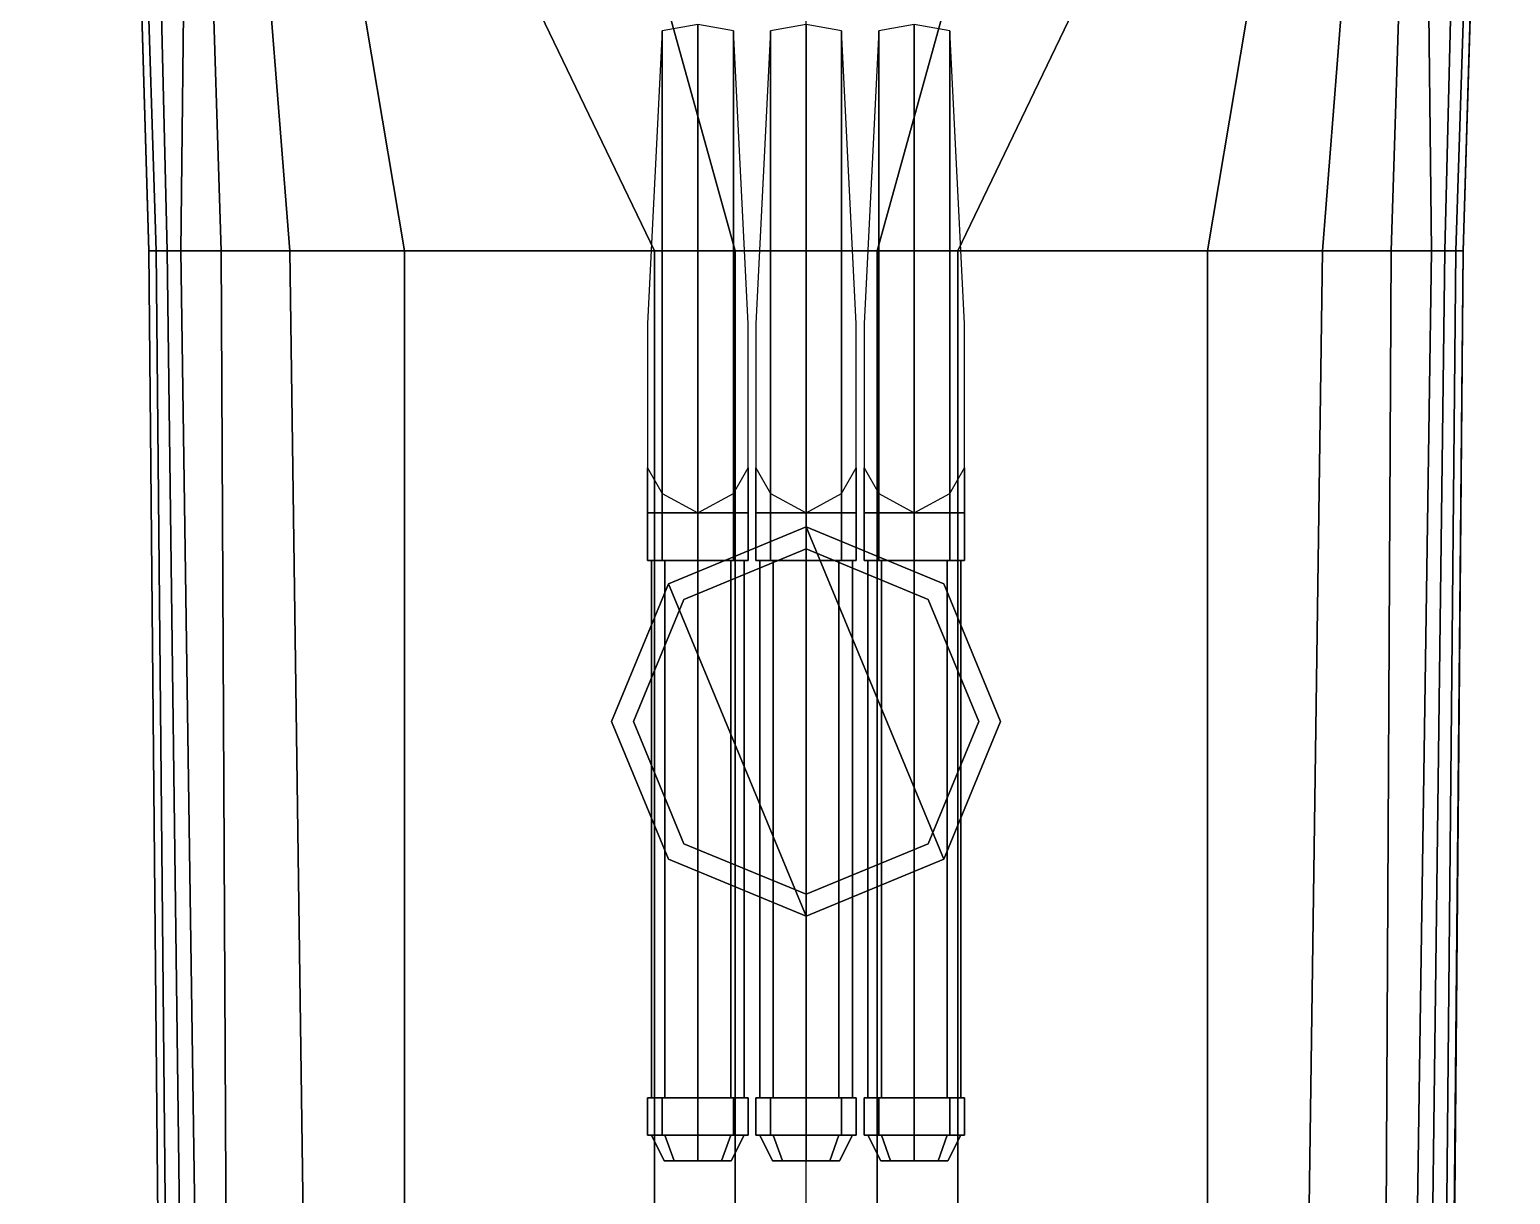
# Model space of a CAD drawing. Header units: millimetres. Extents: x -41 to 37, y -61 to 81.
# Drawn here: x -6.02 to 5.47, y -11.72 to -2.68 of the extents above; entities that cross this region are included whole.
import ezdxf

# ---------------------------------------------------------------- set-up
doc = ezdxf.new("R2010")
doc.units = ezdxf.units.MM
for name, color, linetype in [('drawing', 9, 'Continuous'), ('h1_1', 7, 'Continuous'), ('h1_2', 7, 'Continuous'), ('h2_1', 4, 'Continuous'), ('h2_2', 4, 'Continuous'), ('turret', 2, 'Continuous')]:
    doc.layers.add(name, color=color, linetype=linetype)
picture_1 = doc.add_image_def('image1.gif', size_in_pixel=(2365, 2885))

msp = doc.modelspace()

# ---------------------------------------------------------------- linework, layer by layer
at = {"layer": 'h1_1'}
for points in [[(-5.251, 0.676, 2.768), (-5.099, -4.398, 2.644), (5.099, -4.398, 2.644), (5.251, 0.676, 2.768)], [(-5.1, -4.4, 2.84), (-5.1, -4.4, 3.94), (-5.25, 0.67, 3.94), (-5.25, 0.67, 2.84)], [(-5.25, 0.67, 2.84), (-5.25, 0.67, 3.94), (-5.1, -4.4, 3.94), (-5.1, -4.4, 2.84)], [(1.956, 0.676, -3.329), (0.551, -4.398, -3.595), (0, -4.398, -3.623), (0, 0.676, -3.68)], [(3.618, 0.676, -2.816), (1.177, -4.398, -3.49), (0.551, -4.398, -3.595), (1.956, 0.676, -3.329)], [(3.969, 0.676, -2.673), (3.115, -4.398, -3.025), (1.177, -4.398, -3.49), (3.618, 0.676, -2.816)], [(4.406, 0.676, -2.398), (4.007, -4.398, -2.673), (3.115, -4.398, -3.025), (3.969, 0.676, -2.673)], [(4.7, 0.676, -2.132), (4.539, -4.398, -2.208), (4.007, -4.398, -2.673), (4.406, 0.676, -2.398)], [(4.795, 0.676, -1.99), (4.852, -4.398, -1.657), (4.539, -4.398, -2.208), (4.7, 0.676, -2.132)], [(5.08, 0.676, -1.344), (4.957, -4.398, -1.344), (4.852, -4.398, -1.657), (4.795, 0.676, -1.99)], [(5.204, 0.676, -0.822), (5.042, -4.398, -0.822), (4.957, -4.398, -1.344), (5.08, 0.676, -1.344)], [(5.099, -4.398, 2.644), (5.042, -4.398, -0.822), (5.204, 0.676, -0.822), (5.251, 0.676, 2.768)], [(5.1, -4.4, 2.84), (5.1, -4.4, 3.94), (5.25, 0.67, 3.94), (5.25, 0.67, 2.84)], [(5.25, 0.67, 2.84), (5.25, 0.67, 3.94), (5.1, -4.4, 3.94), (5.1, -4.4, 2.84)]]:
    msp.add_3dface(points, dxfattribs=at)
at = {"layer": 'h1_2'}
for points in [[(-5.1, -4.4, 2.84), (-5.1, -4.4, 3.94), (-4.96, -19.41, 3.94), (-4.96, -19.41, 2.84)], [(-4.96, -19.41, 2.84), (-4.96, -19.41, 3.94), (-5.1, -4.4, 3.94), (-5.1, -4.4, 2.84)], [(-5.099, -4.398, 2.644), (-4.966, -19.411, 2.644), (4.966, -19.411, 2.644), (5.099, -4.398, 2.644)], [(0.551, -4.398, -3.595), (0.551, -19.411, -3.462), (0, -19.411, -3.623), (0, -4.398, -3.623)], [(1.177, -4.398, -3.49), (1.177, -19.411, -3.262), (0.551, -19.411, -3.462), (0.551, -4.398, -3.595)], [(3.115, -4.398, -3.025), (3.115, -19.411, -2.654), (1.177, -19.411, -3.262), (1.177, -4.398, -3.49)], [(4.007, -4.398, -2.673), (3.798, -19.411, -2.341), (3.115, -19.411, -2.654), (3.115, -4.398, -3.025)], [(4.539, -4.398, -2.208), (4.463, -19.411, -1.762), (3.798, -19.411, -2.341), (4.007, -4.398, -2.673)], [(4.852, -4.398, -1.657), (4.634, -19.411, -1.534), (4.463, -19.411, -1.762), (4.539, -4.398, -2.208)], [(4.957, -4.398, -1.344), (4.767, -19.411, -1.287), (4.634, -19.411, -1.534), (4.852, -4.398, -1.657)], [(5.042, -4.398, -0.822), (4.9, -19.411, -0.565), (4.767, -19.411, -1.287), (4.957, -4.398, -1.344)], [(4.966, -19.411, 2.644), (4.9, -19.411, -0.565), (5.042, -4.398, -0.822), (5.099, -4.398, 2.644)], [(5.1, -4.4, 2.84), (5.1, -4.4, 3.94), (4.96, -19.41, 3.94), (4.96, -19.41, 2.84)], [(4.96, -19.41, 2.84), (4.96, -19.41, 3.94), (5.1, -4.4, 3.94), (5.1, -4.4, 2.84)]]:
    msp.add_3dface(points, dxfattribs=at)
at = {"layer": 'h2_1'}
for points in [[(-5.099, -4.398, 2.644), (-5.042, -4.398, -0.822), (-5.204, 0.676, -0.822), (-5.251, 0.676, 2.768)], [(-5.204, 0.676, -0.822), (-5.042, -4.398, -0.822), (-4.957, -4.398, -1.344), (-5.08, 0.676, -1.344)], [(-5.08, 0.676, -1.344), (-4.957, -4.398, -1.344), (-4.852, -4.398, -1.657), (-4.795, 0.676, -1.99)], [(-4.795, 0.676, -1.99), (-4.852, -4.398, -1.657), (-4.539, -4.398, -2.208), (-4.7, 0.676, -2.132)], [(-4.7, 0.676, -2.132), (-4.539, -4.398, -2.208), (-4.007, -4.398, -2.673), (-4.406, 0.676, -2.398)], [(-4.406, 0.676, -2.398), (-4.007, -4.398, -2.673), (-3.115, -4.398, -3.025), (-3.969, 0.676, -2.673)], [(-3.969, 0.676, -2.673), (-3.115, -4.398, -3.025), (-1.177, -4.398, -3.49), (-3.618, 0.676, -2.816)], [(-3.618, 0.676, -2.816), (-1.177, -4.398, -3.49), (-0.551, -4.398, -3.595), (-1.956, 0.676, -3.329)], [(-1.956, 0.676, -3.329), (-0.551, -4.398, -3.595), (0, -4.398, -3.623), (0, 0.676, -3.68)]]:
    msp.add_3dface(points, dxfattribs=at)
at = {"layer": 'h2_2'}
for points in [[(-4.966, -19.411, 2.644), (-4.9, -19.411, -0.565), (-5.042, -4.398, -0.822), (-5.099, -4.398, 2.644)], [(-5.042, -4.398, -0.822), (-4.9, -19.411, -0.565), (-4.767, -19.411, -1.287), (-4.957, -4.398, -1.344)], [(-4.957, -4.398, -1.344), (-4.767, -19.411, -1.287), (-4.634, -19.411, -1.534), (-4.852, -4.398, -1.657)], [(-4.852, -4.398, -1.657), (-4.634, -19.411, -1.534), (-4.463, -19.411, -1.762), (-4.539, -4.398, -2.208)], [(-4.539, -4.398, -2.208), (-4.463, -19.411, -1.762), (-3.798, -19.411, -2.341), (-4.007, -4.398, -2.673)], [(-4.007, -4.398, -2.673), (-3.798, -19.411, -2.341), (-3.115, -19.411, -2.654), (-3.115, -4.398, -3.025)], [(-3.115, -4.398, -3.025), (-3.115, -19.411, -2.654), (-1.177, -19.411, -3.262), (-1.177, -4.398, -3.49)], [(-1.177, -4.398, -3.49), (-1.177, -19.411, -3.262), (-0.551, -19.411, -3.462), (-0.551, -4.398, -3.595)], [(-0.551, -4.398, -3.595), (-0.551, -19.411, -3.462), (0, -19.411, -3.623), (0, -4.398, -3.623)]]:
    msp.add_3dface(points, dxfattribs=at)
at = {"layer": 'turret'}
for points in [[(-1.116, -6.8, 4.596), (-0.84, -6.8, 4.71), (-0.84, -2.64, 4.71), (-1.116, -2.69, 4.596)], [(-0.84, -6.8, 4.71), (-0.564, -6.8, 4.596), (-0.564, -2.69, 4.596), (-0.84, -2.64, 4.71)], [(-0.276, -6.8, 4.596), (0, -6.8, 4.71), (0, -2.64, 4.71), (-0.276, -2.69, 4.596)], [(0, -6.8, 4.71), (0.276, -6.8, 4.596), (0.276, -2.69, 4.596), (0, -2.64, 4.71)], [(0.564, -6.8, 4.596), (0.84, -6.8, 4.71), (0.84, -2.64, 4.71), (0.564, -2.69, 4.596)], [(0.84, -6.8, 4.71), (1.116, -6.8, 4.596), (1.116, -2.69, 4.596), (0.84, -2.64, 4.71)], [(-1.23, -6.8, 4.32), (-1.116, -6.8, 4.596), (-1.116, -2.69, 4.596), (-1.23, -4.96, 4.32)], [(-0.564, -6.8, 4.596), (-0.45, -6.8, 4.32), (-0.45, -4.96, 4.32), (-0.564, -2.69, 4.596)], [(-0.39, -6.8, 4.32), (-0.276, -6.8, 4.596), (-0.276, -2.69, 4.596), (-0.39, -4.96, 4.32)], [(0.276, -6.8, 4.596), (0.39, -6.8, 4.32), (0.39, -4.96, 4.32), (0.276, -2.69, 4.596)], [(0.45, -6.8, 4.32), (0.564, -6.8, 4.596), (0.564, -2.69, 4.596), (0.45, -4.96, 4.32)], [(1.116, -6.8, 4.596), (1.23, -6.8, 4.32), (1.23, -4.96, 4.32), (1.116, -2.69, 4.596)], [(-1.116, -6.8, 4.044), (-1.23, -6.8, 4.32), (-1.23, -6.08, 4.32), (-1.116, -6.28, 4.044)], [(-0.45, -6.8, 4.32), (-0.564, -6.8, 4.044), (-0.564, -6.28, 4.044), (-0.45, -6.08, 4.32)], [(-0.276, -6.8, 4.044), (-0.39, -6.8, 4.32), (-0.39, -6.08, 4.32), (-0.276, -6.28, 4.044)], [(0.39, -6.8, 4.32), (0.276, -6.8, 4.044), (0.276, -6.28, 4.044), (0.39, -6.08, 4.32)], [(0.564, -6.8, 4.044), (0.45, -6.8, 4.32), (0.45, -6.08, 4.32), (0.564, -6.28, 4.044)], [(1.23, -6.8, 4.32), (1.116, -6.8, 4.044), (1.116, -6.28, 4.044), (1.23, -6.08, 4.32)], [(-0.84, -6.8, 3.93), (-1.116, -6.8, 4.044), (-1.116, -6.28, 4.044), (-0.84, -6.43, 3.93)], [(-0.564, -6.8, 4.044), (-0.84, -6.8, 3.93), (-0.84, -6.43, 3.93), (-0.564, -6.28, 4.044)], [(0, -6.8, 3.93), (-0.276, -6.8, 4.044), (-0.276, -6.28, 4.044), (0, -6.43, 3.93)], [(0.276, -6.8, 4.044), (0, -6.8, 3.93), (0, -6.43, 3.93), (0.276, -6.28, 4.044)], [(0.84, -6.8, 3.93), (0.564, -6.8, 4.044), (0.564, -6.28, 4.044), (0.84, -6.43, 3.93)], [(1.116, -6.8, 4.044), (0.84, -6.8, 3.93), (0.84, -6.43, 3.93), (1.116, -6.28, 4.044)], [(-1.23, -6.43, 4.32), (-0.564, -6.43, 4.596), (-0.45, -6.43, 4.32), (-1.116, -6.43, 4.044)], [(-1.116, -6.43, 4.596), (-0.84, -6.43, 4.71), (-0.564, -6.43, 4.596), (-1.23, -6.43, 4.32)], [(-1.116, -6.43, 4.044), (-0.45, -6.43, 4.32), (-0.564, -6.43, 4.044), (-0.84, -6.43, 3.93)], [(-0.276, -6.43, 4.596), (0, -6.43, 4.71), (0.276, -6.43, 4.596), (-0.39, -6.43, 4.32)], [(-0.39, -6.43, 4.32), (0.276, -6.43, 4.596), (0.39, -6.43, 4.32), (-0.276, -6.43, 4.044)], [(-0.276, -6.43, 4.044), (0.39, -6.43, 4.32), (0.276, -6.43, 4.044), (0, -6.43, 3.93)], [(0.45, -6.43, 4.32), (1.116, -6.43, 4.596), (1.23, -6.43, 4.32), (0.564, -6.43, 4.044)], [(0.564, -6.43, 4.596), (0.84, -6.43, 4.71), (1.116, -6.43, 4.596), (0.45, -6.43, 4.32)], [(0.564, -6.43, 4.044), (1.23, -6.43, 4.32), (1.116, -6.43, 4.044), (0.84, -6.43, 3.93)], [(0, -6.54, 3.65), (-1.068, -6.982, 3.65), (-1.068, -6.982, 3.96), (0, -6.54, 3.96)], [(1.068, -9.118, 3.96), (0, -6.54, 3.96), (-1.068, -6.982, 3.96), (0, -9.56, 3.96)], [(0, -9.56, 3.65), (-1.068, -6.982, 3.65), (0, -6.54, 3.65), (1.068, -9.118, 3.65)], [(1.068, -6.982, 3.65), (0, -6.54, 3.65), (0, -6.54, 3.96), (1.068, -6.982, 3.96)], [(1.51, -8.05, 3.96), (1.068, -6.982, 3.96), (0, -6.54, 3.96), (1.068, -9.118, 3.96)], [(1.068, -9.118, 3.65), (0, -6.54, 3.65), (1.068, -6.982, 3.65), (1.51, -8.05, 3.65)], [(0, -6.71, 2.64), (-0.948, -7.102, 2.64), (-0.948, -7.102, 3.65), (0, -6.71, 3.65)], [(0.948, -7.102, 2.64), (0, -6.71, 2.64), (0, -6.71, 3.65), (0.948, -7.102, 3.65)], [(-1.23, -6.8, 4.32), (-0.564, -6.8, 4.044), (-0.45, -6.8, 4.32), (-1.116, -6.8, 4.596)], [(-1.116, -6.8, 4.044), (-0.84, -6.8, 3.93), (-0.564, -6.8, 4.044), (-1.23, -6.8, 4.32)], [(-1.2, -10.97, 4.32), (-1.095, -10.97, 4.575), (-1.095, -6.8, 4.575), (-1.2, -6.8, 4.32)], [(-1.095, -10.97, 4.065), (-1.2, -10.97, 4.32), (-1.2, -6.8, 4.32), (-1.095, -6.8, 4.065)], [(-1.116, -6.8, 4.596), (-0.45, -6.8, 4.32), (-0.564, -6.8, 4.596), (-0.84, -6.8, 4.71)], [(-0.84, -10.97, 3.96), (-1.095, -10.97, 4.065), (-1.095, -6.8, 4.065), (-0.84, -6.8, 3.96)], [(-1.095, -10.97, 4.575), (-0.84, -10.97, 4.68), (-0.84, -6.8, 4.68), (-1.095, -6.8, 4.575)], [(-0.585, -10.97, 4.065), (-0.84, -10.97, 3.96), (-0.84, -6.8, 3.96), (-0.585, -6.8, 4.065)], [(-0.84, -10.97, 4.68), (-0.585, -10.97, 4.575), (-0.585, -6.8, 4.575), (-0.84, -6.8, 4.68)], [(-0.585, -10.97, 4.575), (-0.48, -10.97, 4.32), (-0.48, -6.8, 4.32), (-0.585, -6.8, 4.575)], [(-0.48, -10.97, 4.32), (-0.585, -10.97, 4.065), (-0.585, -6.8, 4.065), (-0.48, -6.8, 4.32)], [(-0.39, -6.8, 4.32), (0.276, -6.8, 4.044), (0.39, -6.8, 4.32), (-0.276, -6.8, 4.596)], [(-0.276, -6.8, 4.044), (0, -6.8, 3.93), (0.276, -6.8, 4.044), (-0.39, -6.8, 4.32)], [(-0.36, -10.97, 4.32), (-0.255, -10.97, 4.575), (-0.255, -6.8, 4.575), (-0.36, -6.8, 4.32)], [(-0.255, -10.97, 4.065), (-0.36, -10.97, 4.32), (-0.36, -6.8, 4.32), (-0.255, -6.8, 4.065)], [(-0.276, -6.8, 4.596), (0.39, -6.8, 4.32), (0.276, -6.8, 4.596), (0, -6.8, 4.71)], [(-0.255, -10.97, 4.575), (0, -10.97, 4.68), (0, -6.8, 4.68), (-0.255, -6.8, 4.575)], [(0, -10.97, 3.96), (-0.255, -10.97, 4.065), (-0.255, -6.8, 4.065), (0, -6.8, 3.96)], [(0, -10.97, 4.68), (0.255, -10.97, 4.575), (0.255, -6.8, 4.575), (0, -6.8, 4.68)], [(0.255, -10.97, 4.065), (0, -10.97, 3.96), (0, -6.8, 3.96), (0.255, -6.8, 4.065)], [(0.255, -10.97, 4.575), (0.36, -10.97, 4.32), (0.36, -6.8, 4.32), (0.255, -6.8, 4.575)], [(0.36, -10.97, 4.32), (0.255, -10.97, 4.065), (0.255, -6.8, 4.065), (0.36, -6.8, 4.32)], [(0.45, -6.8, 4.32), (1.116, -6.8, 4.044), (1.23, -6.8, 4.32), (0.564, -6.8, 4.596)], [(0.564, -6.8, 4.044), (0.84, -6.8, 3.93), (1.116, -6.8, 4.044), (0.45, -6.8, 4.32)], [(0.48, -10.97, 4.32), (0.585, -10.97, 4.575), (0.585, -6.8, 4.575), (0.48, -6.8, 4.32)], [(0.585, -10.97, 4.065), (0.48, -10.97, 4.32), (0.48, -6.8, 4.32), (0.585, -6.8, 4.065)], [(0.564, -6.8, 4.596), (1.23, -6.8, 4.32), (1.116, -6.8, 4.596), (0.84, -6.8, 4.71)], [(0.84, -10.97, 3.96), (0.585, -10.97, 4.065), (0.585, -6.8, 4.065), (0.84, -6.8, 3.96)], [(0.585, -10.97, 4.575), (0.84, -10.97, 4.68), (0.84, -6.8, 4.68), (0.585, -6.8, 4.575)], [(1.095, -10.97, 4.065), (0.84, -10.97, 3.96), (0.84, -6.8, 3.96), (1.095, -6.8, 4.065)], [(0.84, -10.97, 4.68), (1.095, -10.97, 4.575), (1.095, -6.8, 4.575), (0.84, -6.8, 4.68)], [(1.095, -10.97, 4.575), (1.2, -10.97, 4.32), (1.2, -6.8, 4.32), (1.095, -6.8, 4.575)], [(1.2, -10.97, 4.32), (1.095, -10.97, 4.065), (1.095, -6.8, 4.065), (1.2, -6.8, 4.32)], [(-1.068, -6.982, 3.65), (-1.51, -8.05, 3.65), (-1.51, -8.05, 3.96), (-1.068, -6.982, 3.96)], [(0, -9.56, 3.96), (-1.068, -6.982, 3.96), (-1.51, -8.05, 3.96), (-1.068, -9.118, 3.96)], [(-1.068, -9.118, 3.65), (-1.51, -8.05, 3.65), (-1.068, -6.982, 3.65), (0, -9.56, 3.65)], [(1.51, -8.05, 3.65), (1.068, -6.982, 3.65), (1.068, -6.982, 3.96), (1.51, -8.05, 3.96)], [(-0.948, -7.102, 2.64), (-1.34, -8.05, 2.64), (-1.34, -8.05, 3.65), (-0.948, -7.102, 3.65)], [(1.34, -8.05, 2.64), (0.948, -7.102, 2.64), (0.948, -7.102, 3.65), (1.34, -8.05, 3.65)], [(-1.51, -8.05, 3.65), (-1.068, -9.118, 3.65), (-1.068, -9.118, 3.96), (-1.51, -8.05, 3.96)], [(-1.34, -8.05, 2.64), (-0.948, -8.998, 2.64), (-0.948, -8.998, 3.65), (-1.34, -8.05, 3.65)], [(0.948, -8.998, 2.64), (1.34, -8.05, 2.64), (1.34, -8.05, 3.65), (0.948, -8.998, 3.65)], [(1.068, -9.118, 3.65), (1.51, -8.05, 3.65), (1.51, -8.05, 3.96), (1.068, -9.118, 3.96)], [(-0.948, -8.998, 2.64), (0, -9.39, 2.64), (0, -9.39, 3.65), (-0.948, -8.998, 3.65)], [(0, -9.39, 2.64), (0.948, -8.998, 2.64), (0.948, -8.998, 3.65), (0, -9.39, 3.65)], [(-1.068, -9.118, 3.65), (0, -9.56, 3.65), (0, -9.56, 3.96), (-1.068, -9.118, 3.96)], [(0, -9.56, 3.65), (1.068, -9.118, 3.65), (1.068, -9.118, 3.96), (0, -9.56, 3.96)], [(-1.116, -10.97, 4.596), (-0.84, -10.97, 4.71), (-0.564, -10.97, 4.596), (-1.23, -10.97, 4.32)], [(-1.23, -10.97, 4.32), (-0.564, -10.97, 4.596), (-0.45, -10.97, 4.32), (-1.116, -10.97, 4.044)], [(-1.23, -11.26, 4.32), (-1.116, -11.26, 4.596), (-1.116, -10.97, 4.596), (-1.23, -10.97, 4.32)], [(-1.116, -11.26, 4.044), (-1.23, -11.26, 4.32), (-1.23, -10.97, 4.32), (-1.116, -10.97, 4.044)], [(-1.116, -10.97, 4.044), (-0.45, -10.97, 4.32), (-0.564, -10.97, 4.044), (-0.84, -10.97, 3.93)], [(-0.84, -11.26, 3.93), (-1.116, -11.26, 4.044), (-1.116, -10.97, 4.044), (-0.84, -10.97, 3.93)], [(-1.116, -11.26, 4.596), (-0.84, -11.26, 4.71), (-0.84, -10.97, 4.71), (-1.116, -10.97, 4.596)], [(-0.564, -11.26, 4.044), (-0.84, -11.26, 3.93), (-0.84, -10.97, 3.93), (-0.564, -10.97, 4.044)], [(-0.84, -11.26, 4.71), (-0.564, -11.26, 4.596), (-0.564, -10.97, 4.596), (-0.84, -10.97, 4.71)], [(-0.564, -11.26, 4.596), (-0.45, -11.26, 4.32), (-0.45, -10.97, 4.32), (-0.564, -10.97, 4.596)], [(-0.45, -11.26, 4.32), (-0.564, -11.26, 4.044), (-0.564, -10.97, 4.044), (-0.45, -10.97, 4.32)], [(-0.39, -11.26, 4.32), (-0.276, -11.26, 4.596), (-0.276, -10.97, 4.596), (-0.39, -10.97, 4.32)], [(-0.276, -11.26, 4.044), (-0.39, -11.26, 4.32), (-0.39, -10.97, 4.32), (-0.276, -10.97, 4.044)], [(-0.39, -10.97, 4.32), (0.276, -10.97, 4.596), (0.39, -10.97, 4.32), (-0.276, -10.97, 4.044)], [(-0.276, -10.97, 4.596), (0, -10.97, 4.71), (0.276, -10.97, 4.596), (-0.39, -10.97, 4.32)], [(-0.276, -11.26, 4.596), (0, -11.26, 4.71), (0, -10.97, 4.71), (-0.276, -10.97, 4.596)], [(0, -11.26, 3.93), (-0.276, -11.26, 4.044), (-0.276, -10.97, 4.044), (0, -10.97, 3.93)], [(-0.276, -10.97, 4.044), (0.39, -10.97, 4.32), (0.276, -10.97, 4.044), (0, -10.97, 3.93)], [(0, -11.26, 4.71), (0.276, -11.26, 4.596), (0.276, -10.97, 4.596), (0, -10.97, 4.71)], [(0.276, -11.26, 4.044), (0, -11.26, 3.93), (0, -10.97, 3.93), (0.276, -10.97, 4.044)], [(0.276, -11.26, 4.596), (0.39, -11.26, 4.32), (0.39, -10.97, 4.32), (0.276, -10.97, 4.596)], [(0.39, -11.26, 4.32), (0.276, -11.26, 4.044), (0.276, -10.97, 4.044), (0.39, -10.97, 4.32)], [(0.564, -10.97, 4.596), (0.84, -10.97, 4.71), (1.116, -10.97, 4.596), (0.45, -10.97, 4.32)], [(0.45, -10.97, 4.32), (1.116, -10.97, 4.596), (1.23, -10.97, 4.32), (0.564, -10.97, 4.044)], [(0.45, -11.26, 4.32), (0.564, -11.26, 4.596), (0.564, -10.97, 4.596), (0.45, -10.97, 4.32)], [(0.564, -11.26, 4.044), (0.45, -11.26, 4.32), (0.45, -10.97, 4.32), (0.564, -10.97, 4.044)], [(0.564, -10.97, 4.044), (1.23, -10.97, 4.32), (1.116, -10.97, 4.044), (0.84, -10.97, 3.93)], [(0.84, -11.26, 3.93), (0.564, -11.26, 4.044), (0.564, -10.97, 4.044), (0.84, -10.97, 3.93)], [(0.564, -11.26, 4.596), (0.84, -11.26, 4.71), (0.84, -10.97, 4.71), (0.564, -10.97, 4.596)], [(1.116, -11.26, 4.044), (0.84, -11.26, 3.93), (0.84, -10.97, 3.93), (1.116, -10.97, 4.044)], [(0.84, -11.26, 4.71), (1.116, -11.26, 4.596), (1.116, -10.97, 4.596), (0.84, -10.97, 4.71)], [(1.116, -11.26, 4.596), (1.23, -11.26, 4.32), (1.23, -10.97, 4.32), (1.116, -10.97, 4.596)], [(1.23, -11.26, 4.32), (1.116, -11.26, 4.044), (1.116, -10.97, 4.044), (1.23, -10.97, 4.32)], [(-1.23, -11.26, 4.32), (-0.564, -11.26, 4.044), (-0.45, -11.26, 4.32), (-1.116, -11.26, 4.596)], [(-1.116, -11.26, 4.044), (-0.84, -11.26, 3.93), (-0.564, -11.26, 4.044), (-1.23, -11.26, 4.32)], [(-1.095, -11.26, 4.575), (-1.2, -11.26, 4.32), (-1.1, -11.46, 4.32), (-1.024, -11.46, 4.504)], [(-1.2, -11.26, 4.32), (-1.095, -11.26, 4.065), (-1.024, -11.46, 4.136), (-1.1, -11.46, 4.32)], [(-1.116, -11.26, 4.596), (-0.45, -11.26, 4.32), (-0.564, -11.26, 4.596), (-0.84, -11.26, 4.71)], [(-1.095, -11.26, 4.065), (-0.84, -11.26, 3.96), (-0.84, -11.46, 4.06), (-1.024, -11.46, 4.136)], [(-0.84, -11.26, 4.68), (-1.095, -11.26, 4.575), (-1.024, -11.46, 4.504), (-0.84, -11.46, 4.58)], [(-0.84, -11.26, 3.96), (-0.585, -11.26, 4.065), (-0.656, -11.46, 4.136), (-0.84, -11.46, 4.06)], [(-0.585, -11.26, 4.575), (-0.84, -11.26, 4.68), (-0.84, -11.46, 4.58), (-0.656, -11.46, 4.504)], [(-0.48, -11.26, 4.32), (-0.585, -11.26, 4.575), (-0.656, -11.46, 4.504), (-0.58, -11.46, 4.32)], [(-0.585, -11.26, 4.065), (-0.48, -11.26, 4.32), (-0.58, -11.46, 4.32), (-0.656, -11.46, 4.136)], [(-0.39, -11.26, 4.32), (0.276, -11.26, 4.044), (0.39, -11.26, 4.32), (-0.276, -11.26, 4.596)], [(-0.276, -11.26, 4.044), (0, -11.26, 3.93), (0.276, -11.26, 4.044), (-0.39, -11.26, 4.32)], [(-0.36, -11.26, 4.32), (-0.255, -11.26, 4.065), (-0.184, -11.46, 4.136), (-0.26, -11.46, 4.32)], [(-0.255, -11.26, 4.575), (-0.36, -11.26, 4.32), (-0.26, -11.46, 4.32), (-0.184, -11.46, 4.504)], [(-0.276, -11.26, 4.596), (0.39, -11.26, 4.32), (0.276, -11.26, 4.596), (0, -11.26, 4.71)], [(-0.255, -11.26, 4.065), (0, -11.26, 3.96), (0, -11.46, 4.06), (-0.184, -11.46, 4.136)], [(0, -11.26, 4.68), (-0.255, -11.26, 4.575), (-0.184, -11.46, 4.504), (0, -11.46, 4.58)], [(0, -11.26, 3.96), (0.255, -11.26, 4.065), (0.184, -11.46, 4.136), (0, -11.46, 4.06)], [(0.255, -11.26, 4.575), (0, -11.26, 4.68), (0, -11.46, 4.58), (0.184, -11.46, 4.504)], [(0.255, -11.26, 4.065), (0.36, -11.26, 4.32), (0.26, -11.46, 4.32), (0.184, -11.46, 4.136)], [(0.36, -11.26, 4.32), (0.255, -11.26, 4.575), (0.184, -11.46, 4.504), (0.26, -11.46, 4.32)], [(0.45, -11.26, 4.32), (1.116, -11.26, 4.044), (1.23, -11.26, 4.32), (0.564, -11.26, 4.596)], [(0.564, -11.26, 4.044), (0.84, -11.26, 3.93), (1.116, -11.26, 4.044), (0.45, -11.26, 4.32)], [(0.585, -11.26, 4.575), (0.48, -11.26, 4.32), (0.58, -11.46, 4.32), (0.656, -11.46, 4.504)], [(0.48, -11.26, 4.32), (0.585, -11.26, 4.065), (0.656, -11.46, 4.136), (0.58, -11.46, 4.32)], [(0.564, -11.26, 4.596), (1.23, -11.26, 4.32), (1.116, -11.26, 4.596), (0.84, -11.26, 4.71)], [(0.585, -11.26, 4.065), (0.84, -11.26, 3.96), (0.84, -11.46, 4.06), (0.656, -11.46, 4.136)], [(0.84, -11.26, 4.68), (0.585, -11.26, 4.575), (0.656, -11.46, 4.504), (0.84, -11.46, 4.58)], [(0.84, -11.26, 3.96), (1.095, -11.26, 4.065), (1.024, -11.46, 4.136), (0.84, -11.46, 4.06)], [(1.095, -11.26, 4.575), (0.84, -11.26, 4.68), (0.84, -11.46, 4.58), (1.024, -11.46, 4.504)], [(1.2, -11.26, 4.32), (1.095, -11.26, 4.575), (1.024, -11.46, 4.504), (1.1, -11.46, 4.32)], [(1.095, -11.26, 4.065), (1.2, -11.26, 4.32), (1.1, -11.46, 4.32), (1.024, -11.46, 4.136)], [(-0.656, -11.46, 4.504), (-1.1, -11.46, 4.32), (-1.024, -11.46, 4.136), (-0.58, -11.46, 4.32)], [(-0.84, -11.46, 4.58), (-1.024, -11.46, 4.504), (-1.1, -11.46, 4.32), (-0.656, -11.46, 4.504)], [(-0.58, -11.46, 4.32), (-1.024, -11.46, 4.136), (-0.84, -11.46, 4.06), (-0.656, -11.46, 4.136)], [(0, -11.46, 4.58), (-0.184, -11.46, 4.504), (-0.26, -11.46, 4.32), (0.184, -11.46, 4.504)], [(0.184, -11.46, 4.504), (-0.26, -11.46, 4.32), (-0.184, -11.46, 4.136), (0.26, -11.46, 4.32)], [(0.26, -11.46, 4.32), (-0.184, -11.46, 4.136), (0, -11.46, 4.06), (0.184, -11.46, 4.136)], [(1.024, -11.46, 4.504), (0.58, -11.46, 4.32), (0.656, -11.46, 4.136), (1.1, -11.46, 4.32)], [(0.84, -11.46, 4.58), (0.656, -11.46, 4.504), (0.58, -11.46, 4.32), (1.024, -11.46, 4.504)], [(1.1, -11.46, 4.32), (0.656, -11.46, 4.136), (0.84, -11.46, 4.06), (1.024, -11.46, 4.136)]]:
    msp.add_3dface(points, dxfattribs=at)

# ---------------------------------------------------------------- pictures from other files: only their frames are drawn
at = {"layer": 'drawing'}
image = msp.add_image(picture_1, insert=(36.8, -60.83, -85.62), size_in_units=(63.437, 77.385), rotation=90, dxfattribs=dict(at, fade=44))
image.dxf.flags = 15

doc.saveas('drawing.dxf')
